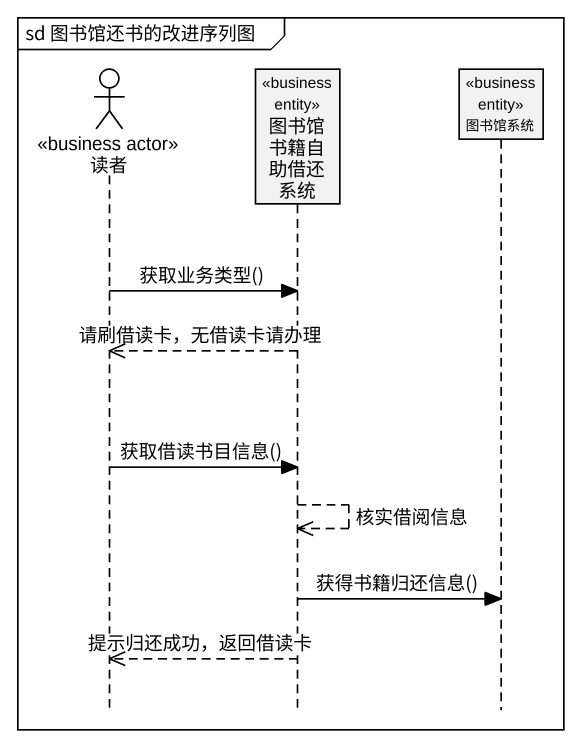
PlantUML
@startuml
mainframe sd 图书馆还书的改进序列图
hide footbox
actor 读者 <<business actor>>
participant 图书馆书籍自助借还系统 <<business entity>>
participant 图书馆系统 <<business entity>>

读者 -> 图书馆书籍自助借还系统 : 获取业务类型()
图书馆书籍自助借还系统 -->> 读者 : 请刷借读卡，无借读卡请办理
读者 -> 图书馆书籍自助借还系统 : 获取借读书目信息()
图书馆书籍自助借还系统 -->> 图书馆书籍自助借还系统 : 核实借阅信息
图书馆书籍自助借还系统 -> 图书馆系统 : 获得书籍归还信息()
图书馆书籍自助借还系统 -->> 读者 : 提示归还成功，返回借读卡
@enduml
